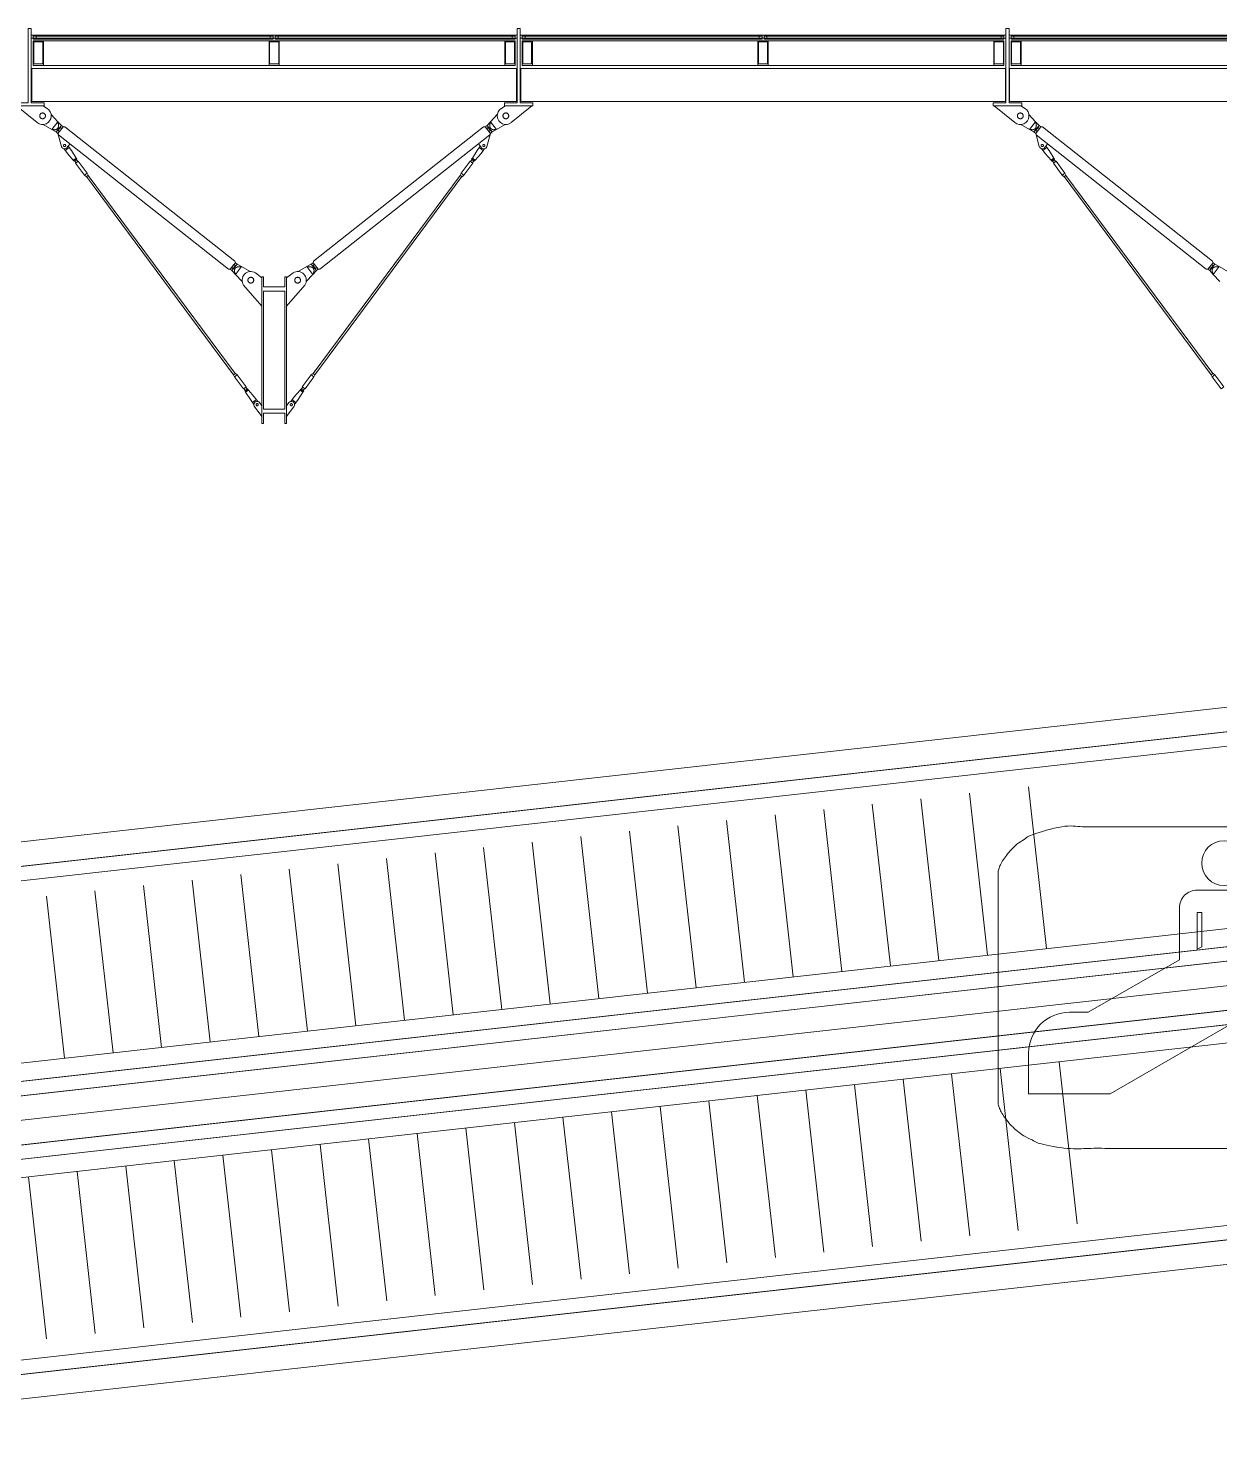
# Model space of a CAD drawing. Header units: inches. Extents: x -3410 to 5259, y -1080 to 3208.
# Drawn here: x -1378.2 to -1085.8, y 2855.2 to 3203.7 of the extents above; entities that cross this region are included whole.
import ezdxf

# ---------------------------------------------------------------- set-up
doc = ezdxf.new("R2010")
doc.units = ezdxf.units.IN
doc.header["$LTSCALE"] = 48
doc.header["$MEASUREMENT"] = 0
for name, color, linetype, lineweight in [('Dimension', 7, 'Continuous', 5), ('Venue-Text-Facility', 7, 'Continuous', 5), ('Venue-Walls and Doors', 7, 'Continuous', 5)]:
    doc.layers.add(name, color=color, linetype=linetype, lineweight=lineweight)

# ---------------------------------------------------------------- blocks, each defined once
blk = doc.blocks.new('Escalator Symbol')
at = {"layer": 'Venue-Text-Facility'}
blk.add_line((11, 14.55), (28, 24.37), dxfattribs=at)
at = {"layer": 'Venue-Text-Facility', "color": 2, "linetype": 'Continuous', "lineweight": 5, "flags": 128}
blk.add_lwpolyline([(11, 14.55), (28, 24.37), (38, 24.37, -0.414214), (48, 14.37), (48, 4.37), (33.36, 4.37), (-28, -31.06), (-48, -31.06), (-48, -21.06, -0.414214), (-38, -11.06), (-33.36, -11.06), (-11, 1.85), (-11, 14.56, -0.414214), (-6.6, 18.96), (6.6, 18.96, -0.414527)], format="xyb", close=True, dxfattribs=at)
for points in [[(-6.6, 4.39), (-5.5, 5.03), (-5.5, 13.46), (-6.6, 13.46)], [(-6.6, 4.39), (-5.5, 5.03), (-5.5, 13.46), (-6.6, 13.46)], [(-6.6, 4.39), (-5.5, 5.03), (-5.5, 13.46), (-6.6, 13.46)], [(-6.6, 4.39), (-5.5, 5.03), (-5.5, 13.46), (-6.6, 13.46)], [(-6.6, 4.39), (-5.5, 5.03), (-5.5, 13.46), (-6.6, 13.46)], [(-6.6, 4.39), (-5.5, 5.03), (-5.5, 13.46), (-6.6, 13.46)], [(-6.6, 4.39), (-5.5, 5.03), (-5.5, 13.46), (-6.6, 13.46)], [(-6.6, 4.39), (-5.5, 5.03), (-5.5, 13.46), (-6.6, 13.46)], [(-6.6, 4.39), (-5.5, 5.03), (-5.5, 13.46), (-6.6, 13.46)], [(-6.6, 4.39), (-5.5, 5.03), (-5.5, 13.46), (-6.6, 13.46)], [(-6.6, 4.39), (-5.5, 5.03), (-5.5, 13.46), (-6.6, 13.46)], [(-6.6, 4.39), (-5.5, 5.03), (-5.5, 13.46), (-6.6, 13.46)], [(-6.6, 4.39), (-5.5, 5.03), (-5.5, 13.46), (-6.6, 13.46)], [(-6.6, 4.39), (-5.5, 5.03), (-5.5, 13.46), (-6.6, 13.46)], [(-6.6, 4.39), (-5.5, 5.03), (-5.5, 13.46), (-6.6, 13.46)], [(-6.6, 4.39), (-5.5, 5.03), (-5.5, 13.46), (-6.6, 13.46)], [(-6.6, 4.39), (-5.5, 5.03), (-5.5, 13.46), (-6.6, 13.46)], [(-6.6, 4.39), (-5.5, 5.03), (-5.5, 13.46), (-6.6, 13.46)], [(-6.6, 4.39), (-5.5, 5.03), (-5.5, 13.46), (-6.6, 13.46)], [(5.5, 11.38), (6.6, 12.01), (6.6, 13.46), (5.5, 13.46)]]:
    blk.add_lwpolyline(points, close=True, dxfattribs=at)
at = {"layer": 'Venue-Text-Facility', "color": 2, "linetype": 'Continuous', "lineweight": 5}
blk.add_circle((0, 25.56), 5.5, dxfattribs=at)
at = {"layer": 'Venue-Text-Facility', "color": 7, "linetype": 'Continuous', "lineweight": 5, "transparency": 33554687}
blk.add_open_spline([(34.08, 34.5), (38.88, 34.5), (47.2, 30.97), (52, 24.86), (52, -5), (52, -34.86), (47.2, -40.97), (38.88, -44.5), (-1.75, -44.5), (-42.38, -44.5), (-50.7, -40.97), (-55.5, -34.86), (-55.5, -5), (-55.5, 24.86), (-50.7, 30.97), (-42.38, 34.5), (-2.95, 34.5), (34.08, 34.5)], degree=2, knots=[0, 0, 0, 0.013296, 0.026591, 0.039887, 0.251662, 0.264958, 0.278253, 0.291549, 0.503324, 0.51662, 0.529915, 0.543211, 0.754986, 0.768281, 0.781577, 0.794873, 1, 1, 1], dxfattribs=at)

msp = doc.modelspace()

# ---------------------------------------------------------------- linework, layer by layer
at = {"layer": 'Venue-Walls and Doors', "linetype": 'Continuous'}
for p, q in [((-1258.21, 3202.1), (-1377.46, 3202.1)), ((-1377.46, 3201.35), (-1258.21, 3201.35)), ((-1318.08, 3201.85), (-1376.96, 3201.85)), ((-1258.7, 3200.72), (-1376.96, 3200.72)), ((-1376.24, 3201.85), (-1376.24, 3201.35)), ((-1374.46, 3194.6), (-1374.46, 3200.72)), ((-1319.08, 3194.6), (-1319.08, 3200.72)), ((-1318.8, 3201.85), (-1318.8, 3201.35)), ((-1258.7, 3201.85), (-1317.58, 3201.85)), ((-1316.87, 3201.85), (-1316.87, 3201.35)), ((-1316.58, 3200.72), (-1316.58, 3194.6)), ((-1261.2, 3194.6), (-1261.2, 3200.72)), ((-1259.42, 3201.35), (-1259.42, 3201.85)), ((-1258.7, 3200.72), (-1258.7, 3194.6)), ((-1138.21, 3202.1), (-1257.46, 3202.1)), ((-1257.46, 3201.35), (-1138.21, 3201.35)), ((-1198.08, 3201.85), (-1256.96, 3201.85)), ((-1138.7, 3200.72), (-1256.96, 3200.72)), ((-1256.24, 3201.85), (-1256.24, 3201.35)), ((-1254.46, 3194.6), (-1254.46, 3200.72)), ((-1199.08, 3194.6), (-1199.08, 3200.72)), ((-1198.8, 3201.85), (-1198.8, 3201.35)), ((-1138.7, 3201.85), (-1197.58, 3201.85)), ((-1196.87, 3201.85), (-1196.87, 3201.35)), ((-1196.58, 3200.72), (-1196.58, 3194.6)), ((-1141.2, 3194.6), (-1141.2, 3200.72)), ((-1139.42, 3201.35), (-1139.42, 3201.85)), ((-1138.7, 3200.72), (-1138.7, 3194.6)), ((-1018.21, 3202.1), (-1137.46, 3202.1)), ((-1137.46, 3201.35), (-1018.21, 3201.35)), ((-1078.08, 3201.85), (-1136.96, 3201.85)), ((-1018.7, 3200.72), (-1136.96, 3200.72)), ((-1136.24, 3201.85), (-1136.24, 3201.35)), ((-1134.46, 3194.6), (-1134.46, 3200.72)), ((-1381.08, 3184.75), (-1376.04, 3180.62)), ((-1374.58, 3184.75), (-1373.45, 3184)), ((-1372.59, 3182.59), (-1370.93, 3180.83)), ((-1263.07, 3182.59), (-1264.73, 3180.83)), ((-1261.08, 3184.75), (-1262.21, 3184)), ((-1254.58, 3184.75), (-1259.63, 3180.62)), ((-1141.08, 3184.75), (-1136.04, 3180.62)), ((-1134.58, 3184.75), (-1133.45, 3184)), ((-1132.59, 3182.59), (-1130.93, 3180.83)), ((-1374.52, 3180.15), (-1372.42, 3178.94)), ((-1370.93, 3180.83), (-1372.43, 3178.93)), ((-1372.42, 3178.94), (-1371.34, 3178.32)), ((-1370.07, 3179.92), (-1371.34, 3178.32)), ((-1370.93, 3180.83), (-1370.07, 3179.92)), ((-1370.34, 3179.43), (-1370.93, 3178.69)), ((-1370.93, 3178.69), (-1370.57, 3178.41)), ((-1370.91, 3177.97), (-1369.64, 3179.58)), ((-1370.57, 3178.41), (-1369.98, 3179.15)), ((-1369.98, 3179.15), (-1370.34, 3179.43)), ((-1369.64, 3179.58), (-1370.07, 3179.92)), ((-1369.64, 3179.58), (-1369.24, 3179.55)), ((-1369.24, 3179.55), (-1327.49, 3146.59)), ((-1266.43, 3179.55), (-1308.17, 3146.59)), ((-1266.02, 3179.58), (-1266.43, 3179.55)), ((-1266.02, 3179.58), (-1265.59, 3179.92)), ((-1264.75, 3177.97), (-1266.02, 3179.58)), ((-1265.68, 3179.15), (-1265.32, 3179.43)), ((-1265.09, 3178.41), (-1265.68, 3179.15)), ((-1264.73, 3180.83), (-1265.59, 3179.92)), ((-1265.59, 3179.92), (-1264.32, 3178.32)), ((-1265.32, 3179.43), (-1264.74, 3178.69)), ((-1264.74, 3178.69), (-1265.09, 3178.41)), ((-1264.73, 3180.83), (-1263.23, 3178.93)), ((-1263.24, 3178.94), (-1264.32, 3178.32)), ((-1261.14, 3180.15), (-1263.24, 3178.94)), ((-1134.52, 3180.15), (-1132.42, 3178.94)), ((-1130.93, 3180.83), (-1132.43, 3178.93)), ((-1132.42, 3178.94), (-1131.34, 3178.32)), ((-1130.07, 3179.92), (-1131.34, 3178.32)), ((-1130.93, 3180.83), (-1130.07, 3179.92)), ((-1130.34, 3179.43), (-1130.93, 3178.69)), ((-1130.93, 3178.69), (-1130.57, 3178.41)), ((-1130.91, 3177.97), (-1129.64, 3179.58)), ((-1130.57, 3178.41), (-1129.98, 3179.15)), ((-1129.98, 3179.15), (-1130.34, 3179.43)), ((-1129.64, 3179.58), (-1130.07, 3179.92)), ((-1129.64, 3179.58), (-1129.24, 3179.55)), ((-1129.24, 3179.55), (-1087.49, 3146.59)), ((-1371.34, 3178.32), (-1370.91, 3177.97)), ((-1370.91, 3177.98), (-1370.79, 3177.59)), ((-1370.91, 3177.97), (-1370.04, 3174.72)), ((-1370.79, 3177.59), (-1329.03, 3144.62)), ((-1368.81, 3174.35), (-1368.03, 3175.31)), ((-1264.87, 3177.59), (-1306.63, 3144.62)), ((-1266.85, 3174.35), (-1267.63, 3175.31)), ((-1264.75, 3177.97), (-1265.62, 3174.72)), ((-1264.75, 3177.98), (-1264.87, 3177.59)), ((-1264.32, 3178.32), (-1264.75, 3177.97)), ((-1131.34, 3178.32), (-1130.91, 3177.97)), ((-1130.91, 3177.98), (-1130.79, 3177.59)), ((-1130.91, 3177.97), (-1130.04, 3174.72)), ((-1130.79, 3177.59), (-1089.03, 3144.62)), ((-1128.81, 3174.35), (-1128.03, 3175.31)), ((-1368.59, 3173.05), (-1369.45, 3174.21)), ((-1369.13, 3173.77), (-1368.17, 3174.48)), ((-1367.14, 3171.4), (-1368.59, 3173.05)), ((-1367.63, 3173.76), (-1368.42, 3174.82)), ((-1366.47, 3171.9), (-1367.63, 3173.76)), ((-1366.74, 3171.24), (-1366.61, 3171.71)), ((-1269.19, 3171.9), (-1268.03, 3173.76)), ((-1268.92, 3171.24), (-1269.05, 3171.71)), ((-1268.52, 3171.4), (-1267.07, 3173.05)), ((-1268.03, 3173.76), (-1267.24, 3174.82)), ((-1266.53, 3173.77), (-1267.49, 3174.48)), ((-1267.07, 3173.05), (-1266.21, 3174.21)), ((-1128.59, 3173.05), (-1129.45, 3174.21)), ((-1129.13, 3173.77), (-1128.17, 3174.48)), ((-1127.14, 3171.4), (-1128.59, 3173.05)), ((-1127.63, 3173.76), (-1128.42, 3174.82)), ((-1126.47, 3171.9), (-1127.63, 3173.76)), ((-1126.74, 3171.24), (-1126.61, 3171.71)), ((-1366.92, 3171.48), (-1366.44, 3171.47)), ((-1366.82, 3171.19), (-1366.36, 3171.53)), ((-1366.48, 3170.73), (-1366.82, 3171.19)), ((-1366.58, 3170.65), (-1365.92, 3171.15)), ((-1364.39, 3167.69), (-1366.58, 3170.65)), ((-1366.02, 3171.07), (-1366.48, 3170.73)), ((-1366.36, 3171.53), (-1366.02, 3171.07)), ((-1365.92, 3171.15), (-1363.72, 3168.19)), ((-1363.72, 3168.19), (-1364.39, 3167.69)), ((-1363.48, 3167.66), (-1363.72, 3168.19)), ((-1272.18, 3167.66), (-1271.94, 3168.19)), ((-1269.74, 3171.15), (-1271.94, 3168.19)), ((-1271.94, 3168.19), (-1271.27, 3167.69)), ((-1271.27, 3167.69), (-1269.08, 3170.65)), ((-1269.08, 3170.65), (-1269.74, 3171.15)), ((-1269.3, 3171.53), (-1269.64, 3171.07)), ((-1269.64, 3171.07), (-1269.18, 3170.73)), ((-1268.84, 3171.19), (-1269.3, 3171.53)), ((-1268.74, 3171.48), (-1269.22, 3171.47)), ((-1269.18, 3170.73), (-1268.84, 3171.19)), ((-1126.92, 3171.48), (-1126.44, 3171.47)), ((-1126.82, 3171.19), (-1126.36, 3171.53)), ((-1126.48, 3170.73), (-1126.82, 3171.19)), ((-1126.58, 3170.65), (-1125.92, 3171.15)), ((-1124.39, 3167.69), (-1126.58, 3170.65)), ((-1126.02, 3171.07), (-1126.48, 3170.73)), ((-1126.36, 3171.53), (-1126.02, 3171.07)), ((-1125.92, 3171.15), (-1123.72, 3168.19)), ((-1123.72, 3168.19), (-1124.39, 3167.69)), ((-1123.48, 3167.66), (-1123.72, 3168.19)), ((-1363.94, 3167.32), (-1364.39, 3167.69)), ((-1363.94, 3167.32), (-1363.48, 3167.66)), ((-1327.8, 3118.7), (-1363.91, 3167.34)), ((-1363.51, 3167.64), (-1327.4, 3119)), ((-1272.15, 3167.64), (-1308.26, 3119)), ((-1307.86, 3118.7), (-1271.75, 3167.34)), ((-1271.72, 3167.32), (-1272.18, 3167.66)), ((-1271.72, 3167.32), (-1271.27, 3167.69)), ((-1123.94, 3167.32), (-1124.39, 3167.69)), ((-1123.94, 3167.32), (-1123.48, 3167.66)), ((-1087.8, 3118.7), (-1123.91, 3167.34)), ((-1123.51, 3167.64), (-1087.4, 3119)), ((-1328.63, 3144.59), (-1329.04, 3144.62)), ((-1328.63, 3144.59), (-1327.37, 3146.2)), ((-1328.2, 3144.25), (-1328.63, 3144.59)), ((-1328.29, 3145.02), (-1327.71, 3145.76)), ((-1327.93, 3144.74), (-1328.29, 3145.02)), ((-1326.93, 3145.86), (-1328.2, 3144.25)), ((-1327.34, 3143.34), (-1328.2, 3144.25)), ((-1327.35, 3145.48), (-1327.93, 3144.74)), ((-1327.71, 3145.76), (-1327.35, 3145.48)), ((-1327.37, 3146.2), (-1327.49, 3146.59)), ((-1327.37, 3146.2), (-1326.93, 3145.86)), ((-1325.85, 3145.23), (-1327.35, 3143.33)), ((-1325.85, 3145.23), (-1326.93, 3145.86)), ((-1323.75, 3144.03), (-1325.85, 3145.23)), ((-1311.91, 3144.03), (-1309.81, 3145.23)), ((-1309.81, 3145.23), (-1308.73, 3145.86)), ((-1309.81, 3145.23), (-1308.31, 3143.33)), ((-1308.3, 3146.2), (-1308.73, 3145.86)), ((-1308.73, 3145.86), (-1307.46, 3144.25)), ((-1308.32, 3143.34), (-1307.46, 3144.25)), ((-1307.95, 3145.76), (-1308.31, 3145.48)), ((-1308.31, 3145.48), (-1307.73, 3144.74)), ((-1307.03, 3144.59), (-1308.3, 3146.2)), ((-1308.29, 3146.2), (-1308.17, 3146.59)), ((-1307.37, 3145.02), (-1307.95, 3145.76)), ((-1307.73, 3144.74), (-1307.37, 3145.02)), ((-1307.46, 3144.25), (-1307.03, 3144.59)), ((-1307.03, 3144.59), (-1306.63, 3144.62)), ((-1088.63, 3144.59), (-1089.04, 3144.62)), ((-1088.63, 3144.59), (-1087.37, 3146.2)), ((-1088.2, 3144.25), (-1088.63, 3144.59)), ((-1088.29, 3145.02), (-1087.71, 3145.76)), ((-1087.93, 3144.74), (-1088.29, 3145.02)), ((-1086.93, 3145.86), (-1088.2, 3144.25)), ((-1087.34, 3143.34), (-1088.2, 3144.25)), ((-1087.35, 3145.48), (-1087.93, 3144.74)), ((-1087.71, 3145.76), (-1087.35, 3145.48)), ((-1087.37, 3146.2), (-1087.49, 3146.59)), ((-1087.37, 3146.2), (-1086.93, 3145.86)), ((-1085.85, 3145.23), (-1087.35, 3143.33)), ((-1085.85, 3145.23), (-1086.93, 3145.86)), ((-1083.75, 3144.03), (-1085.85, 3145.23)), ((-1325.68, 3141.58), (-1327.34, 3143.34)), ((-1320.83, 3135.49), (-1325.33, 3140.7)), ((-1320.83, 3142.49), (-1322.46, 3143.71)), ((-1314.83, 3142.49), (-1313.21, 3143.71)), ((-1314.83, 3135.49), (-1310.33, 3140.7)), ((-1309.98, 3141.58), (-1308.32, 3143.34)), ((-1085.68, 3141.58), (-1087.34, 3143.34)), ((-1328.4, 3119.51), (-1327.8, 3118.7)), ((-1327.4, 3119), (-1328, 3119.81)), ((-1308.26, 3119), (-1307.66, 3119.81)), ((-1307.26, 3119.51), (-1307.86, 3118.7)), ((-1088.4, 3119.51), (-1087.8, 3118.7)), ((-1087.4, 3119), (-1088, 3119.81)), ((-1327.83, 3118.68), (-1327.37, 3119.02)), ((-1327.83, 3118.68), (-1327.59, 3118.15)), ((-1327.37, 3119.02), (-1326.92, 3118.64)), ((-1308.29, 3119.02), (-1308.74, 3118.64)), ((-1307.84, 3118.68), (-1308.29, 3119.02)), ((-1307.84, 3118.68), (-1308.07, 3118.15)), ((-1087.83, 3118.68), (-1087.37, 3119.02)), ((-1087.83, 3118.68), (-1087.59, 3118.15)), ((-1087.37, 3119.02), (-1086.92, 3118.64)), ((-1324.88, 3114.86), (-1324.39, 3114.85)), ((-1324.84, 3114.44), (-1323.68, 3112.58)), ((-1324.7, 3114.63), (-1324.57, 3115.09)), ((-1324.17, 3114.93), (-1322.72, 3113.29)), ((-1323.68, 3112.58), (-1322.82, 3111.42)), ((-1323.15, 3111.85), (-1322.19, 3112.57)), ((-1322.72, 3113.29), (-1321.87, 3112.14)), ((-1312.94, 3113.29), (-1313.79, 3112.14)), ((-1312.52, 3111.85), (-1313.47, 3112.57)), ((-1311.49, 3114.93), (-1312.94, 3113.29)), ((-1311.98, 3112.58), (-1312.84, 3111.42)), ((-1310.82, 3114.44), (-1311.98, 3112.58)), ((-1310.78, 3114.86), (-1311.27, 3114.85)), ((-1310.96, 3114.63), (-1311.09, 3115.09)), ((-1320.83, 3108.4), (-1322.72, 3110.94)), ((-1320.83, 3111.09), (-1321.42, 3111.87)), ((-1314.83, 3111.09), (-1314.24, 3111.87)), ((-1314.83, 3108.4), (-1312.94, 3110.94)), ((-1147.16, 3015.9), (-1142.72, 2976.15)), ((-1132.69, 3017.52), (-1128.25, 2977.77)), ((-1182.94, 3011.91), (-1178.5, 2972.15)), ((-1171.02, 3013.24), (-1166.58, 2973.49)), ((-1159.09, 3014.57), (-1154.65, 2974.82)), ((-1218.72, 3007.91), (-1214.28, 2968.16)), ((-1206.79, 3009.24), (-1202.35, 2969.49)), ((-1194.87, 3010.57), (-1190.43, 2970.82)), ((-1242.57, 3005.25), (-1238.13, 2965.49)), ((-1230.65, 3006.58), (-1226.21, 2966.83)), ((-1278.35, 3001.25), (-1273.91, 2961.5)), ((-1266.42, 3002.58), (-1261.98, 2962.83)), ((-1254.5, 3003.91), (-1250.06, 2964.16)), ((-1302.2, 2998.59), (-1297.76, 2958.83)), ((-1290.27, 2999.92), (-1285.84, 2960.17)), ((-1337.98, 2994.59), (-1333.54, 2954.84)), ((-1326.05, 2995.92), (-1321.61, 2956.17)), ((-1314.13, 2997.26), (-1309.69, 2957.5)), ((-1373.76, 2990.6), (-1369.32, 2950.84)), ((-1361.83, 2991.93), (-1357.39, 2952.17)), ((-1349.9, 2993.26), (-1345.46, 2953.51)), ((-1065.25, 2976.75), (-1854.47, 2888.61)), ((-1853.8, 2882.65), (-1064.58, 2970.79)), ((-1120.7, 2910.19), (-1125.14, 2949.94)), ((-1159.03, 2905.91), (-1163.47, 2945.66)), ((-1147.1, 2907.24), (-1151.54, 2946.99)), ((-1135.18, 2908.57), (-1139.62, 2948.32)), ((-1194.81, 2901.91), (-1199.25, 2941.66)), ((-1182.88, 2903.24), (-1187.32, 2942.99)), ((-1170.95, 2904.57), (-1175.39, 2944.33)), ((-1218.66, 2899.25), (-1223.1, 2939)), ((-1206.73, 2900.58), (-1211.17, 2940.33)), ((-1254.44, 2895.25), (-1258.88, 2935)), ((-1242.51, 2896.58), (-1246.95, 2936.33)), ((-1230.58, 2897.91), (-1235.02, 2937.67)), ((-1278.29, 2892.59), (-1282.73, 2932.34)), ((-1266.36, 2893.92), (-1270.8, 2933.67)), ((-1314.07, 2888.59), (-1318.5, 2928.34)), ((-1302.14, 2889.92), (-1306.58, 2929.68)), ((-1290.21, 2891.25), (-1294.65, 2931.01)), ((-1349.84, 2884.59), (-1354.28, 2924.35)), ((-1337.92, 2885.93), (-1342.36, 2925.68)), ((-1325.99, 2887.26), (-1330.43, 2927.01)), ((-1373.69, 2881.93), (-1378.13, 2921.68)), ((-1361.77, 2883.26), (-1366.21, 2923.02))]:
    msp.add_line(p, q, dxfattribs=at)
at = {"layer": 'Venue-Walls and Doors', "linetype": 'Continuous', "flags": 128}
for points in [[(-1378.21, 3185.5), (-1381.33, 3185.5), (-1381.33, 3184.75), (-1374.33, 3184.75), (-1374.33, 3185.5), (-1377.46, 3185.5), (-1377.46, 3203.75), (-1378.21, 3203.75)], [(-1257.46, 3185.5), (-1254.33, 3185.5), (-1254.33, 3184.75), (-1261.33, 3184.75), (-1261.33, 3185.5), (-1258.21, 3185.5), (-1258.21, 3203.75), (-1257.46, 3203.75)], [(-1138.21, 3185.5), (-1141.33, 3185.5), (-1141.33, 3184.75), (-1134.33, 3184.75), (-1134.33, 3185.5), (-1137.46, 3185.5), (-1137.46, 3203.75), (-1138.21, 3203.75)], [(-1376.82, 3200.41), (-1376.82, 3195.03), (-1374.65, 3195.03), (-1374.65, 3200.41)], [(-1318.95, 3200.41), (-1318.95, 3195.03), (-1316.72, 3195.03), (-1316.72, 3200.41)], [(-1261.07, 3200.41), (-1261.07, 3195.03), (-1258.84, 3195.03), (-1258.84, 3200.41)], [(-1256.82, 3200.41), (-1256.82, 3195.03), (-1254.65, 3195.03), (-1254.65, 3200.41)], [(-1198.95, 3200.41), (-1198.95, 3195.03), (-1196.72, 3195.03), (-1196.72, 3200.41)], [(-1141.07, 3200.41), (-1141.07, 3195.03), (-1138.84, 3195.03), (-1138.84, 3200.41)], [(-1136.82, 3200.41), (-1136.82, 3195.03), (-1134.65, 3195.03), (-1134.65, 3200.41)], [(-1258.33, 3193.87), (-1258.33, 3185.75), (-1377.33, 3185.75), (-1377.33, 3193.87)], [(-1138.33, 3193.87), (-1138.33, 3185.75), (-1257.33, 3185.75), (-1257.33, 3193.87)], [(-1018.33, 3193.87), (-1018.33, 3185.75), (-1137.33, 3185.75), (-1137.33, 3193.87)], [(-1373.98, 3182.27), (-1373.99, 3182.2), (-1374, 3182.13), (-1374.01, 3182.06), (-1374.04, 3182), (-1374.07, 3181.93), (-1374.1, 3181.87), (-1374.14, 3181.82), (-1374.19, 3181.77), (-1374.24, 3181.72), (-1374.3, 3181.68), (-1374.36, 3181.64), (-1374.42, 3181.61), (-1374.48, 3181.59), (-1374.55, 3181.57), (-1374.62, 3181.56), (-1374.69, 3181.56), (-1374.76, 3181.56), (-1374.83, 3181.57), (-1374.9, 3181.59), (-1374.96, 3181.61), (-1375.02, 3181.64), (-1375.08, 3181.68), (-1375.14, 3181.72), (-1375.19, 3181.77), (-1375.24, 3181.82), (-1375.28, 3181.87), (-1375.31, 3181.93), (-1375.34, 3182), (-1375.37, 3182.06), (-1375.38, 3182.13), (-1375.39, 3182.2), (-1375.4, 3182.27), (-1375.39, 3182.34), (-1375.38, 3182.41), (-1375.37, 3182.47), (-1375.34, 3182.54), (-1375.31, 3182.6), (-1375.28, 3182.66), (-1375.24, 3182.72), (-1375.19, 3182.77), (-1375.14, 3182.81), (-1375.08, 3182.86), (-1375.02, 3182.89), (-1374.96, 3182.92), (-1374.9, 3182.94), (-1374.83, 3182.96), (-1374.76, 3182.97), (-1374.69, 3182.98), (-1374.62, 3182.97), (-1374.55, 3182.96), (-1374.48, 3182.94), (-1374.42, 3182.92), (-1374.36, 3182.89), (-1374.3, 3182.86), (-1374.24, 3182.81), (-1374.19, 3182.77), (-1374.14, 3182.72), (-1374.1, 3182.66), (-1374.07, 3182.6), (-1374.04, 3182.54), (-1374.01, 3182.47), (-1374, 3182.41), (-1373.99, 3182.34)], [(-1260.26, 3182.27), (-1260.27, 3182.2), (-1260.28, 3182.13), (-1260.29, 3182.06), (-1260.32, 3182), (-1260.35, 3181.93), (-1260.38, 3181.87), (-1260.42, 3181.82), (-1260.47, 3181.77), (-1260.52, 3181.72), (-1260.58, 3181.68), (-1260.64, 3181.64), (-1260.7, 3181.61), (-1260.77, 3181.59), (-1260.83, 3181.57), (-1260.9, 3181.56), (-1260.97, 3181.56), (-1261.04, 3181.56), (-1261.11, 3181.57), (-1261.18, 3181.59), (-1261.24, 3181.61), (-1261.3, 3181.64), (-1261.36, 3181.68), (-1261.42, 3181.72), (-1261.47, 3181.77), (-1261.52, 3181.82), (-1261.56, 3181.87), (-1261.6, 3181.93), (-1261.62, 3182), (-1261.65, 3182.06), (-1261.67, 3182.13), (-1261.68, 3182.2), (-1261.68, 3182.27), (-1261.68, 3182.34), (-1261.67, 3182.41), (-1261.65, 3182.47), (-1261.62, 3182.54), (-1261.6, 3182.6), (-1261.56, 3182.66), (-1261.52, 3182.72), (-1261.47, 3182.77), (-1261.42, 3182.81), (-1261.36, 3182.86), (-1261.3, 3182.89), (-1261.24, 3182.92), (-1261.18, 3182.94), (-1261.11, 3182.96), (-1261.04, 3182.97), (-1260.97, 3182.98), (-1260.9, 3182.97), (-1260.83, 3182.96), (-1260.77, 3182.94), (-1260.7, 3182.92), (-1260.64, 3182.89), (-1260.58, 3182.86), (-1260.52, 3182.81), (-1260.47, 3182.77), (-1260.42, 3182.72), (-1260.38, 3182.66), (-1260.35, 3182.6), (-1260.32, 3182.54), (-1260.29, 3182.47), (-1260.28, 3182.41), (-1260.27, 3182.34)], [(-1133.98, 3182.27), (-1133.99, 3182.2), (-1134, 3182.13), (-1134.01, 3182.06), (-1134.04, 3182), (-1134.07, 3181.93), (-1134.1, 3181.87), (-1134.14, 3181.82), (-1134.19, 3181.77), (-1134.24, 3181.72), (-1134.3, 3181.68), (-1134.36, 3181.64), (-1134.42, 3181.61), (-1134.48, 3181.59), (-1134.55, 3181.57), (-1134.62, 3181.56), (-1134.69, 3181.56), (-1134.76, 3181.56), (-1134.83, 3181.57), (-1134.9, 3181.59), (-1134.96, 3181.61), (-1135.02, 3181.64), (-1135.08, 3181.68), (-1135.14, 3181.72), (-1135.19, 3181.77), (-1135.24, 3181.82), (-1135.28, 3181.87), (-1135.31, 3181.93), (-1135.34, 3182), (-1135.37, 3182.06), (-1135.38, 3182.13), (-1135.39, 3182.2), (-1135.4, 3182.27), (-1135.39, 3182.34), (-1135.38, 3182.41), (-1135.37, 3182.47), (-1135.34, 3182.54), (-1135.31, 3182.6), (-1135.28, 3182.66), (-1135.24, 3182.72), (-1135.19, 3182.77), (-1135.14, 3182.81), (-1135.08, 3182.86), (-1135.02, 3182.89), (-1134.96, 3182.92), (-1134.9, 3182.94), (-1134.83, 3182.96), (-1134.76, 3182.97), (-1134.69, 3182.98), (-1134.62, 3182.97), (-1134.55, 3182.96), (-1134.48, 3182.94), (-1134.42, 3182.92), (-1134.36, 3182.89), (-1134.3, 3182.86), (-1134.24, 3182.81), (-1134.19, 3182.77), (-1134.14, 3182.72), (-1134.1, 3182.66), (-1134.07, 3182.6), (-1134.04, 3182.54), (-1134.01, 3182.47), (-1134, 3182.41), (-1133.99, 3182.34)], [(-1369.02, 3174.99), (-1369.02, 3174.96), (-1369.02, 3174.94), (-1369.03, 3174.91), (-1369.04, 3174.89), (-1369.05, 3174.86), (-1369.07, 3174.84), (-1369.08, 3174.82), (-1369.1, 3174.8), (-1369.12, 3174.78), (-1369.14, 3174.77), (-1369.16, 3174.75), (-1369.19, 3174.74), (-1369.21, 3174.73), (-1369.24, 3174.72), (-1369.26, 3174.72), (-1369.29, 3174.72), (-1369.32, 3174.72), (-1369.34, 3174.72), (-1369.37, 3174.73), (-1369.39, 3174.74), (-1369.42, 3174.75), (-1369.44, 3174.77), (-1369.46, 3174.78), (-1369.48, 3174.8), (-1369.5, 3174.82), (-1369.52, 3174.84), (-1369.53, 3174.86), (-1369.54, 3174.89), (-1369.55, 3174.91), (-1369.56, 3174.94), (-1369.56, 3174.96), (-1369.56, 3174.99), (-1369.56, 3175.02), (-1369.56, 3175.04), (-1369.55, 3175.07), (-1369.54, 3175.09), (-1369.53, 3175.12), (-1369.52, 3175.14), (-1369.5, 3175.16), (-1369.48, 3175.18), (-1369.46, 3175.2), (-1369.44, 3175.22), (-1369.42, 3175.23), (-1369.39, 3175.24), (-1369.37, 3175.25), (-1369.34, 3175.26), (-1369.32, 3175.26), (-1369.29, 3175.26), (-1369.26, 3175.26), (-1369.24, 3175.26), (-1369.21, 3175.25), (-1369.19, 3175.24), (-1369.16, 3175.23), (-1369.14, 3175.22), (-1369.12, 3175.2), (-1369.1, 3175.18), (-1369.08, 3175.16), (-1369.07, 3175.14), (-1369.05, 3175.12), (-1369.04, 3175.09), (-1369.03, 3175.07), (-1369.02, 3175.04), (-1369.02, 3175.02)], [(-1266.1, 3174.99), (-1266.1, 3174.96), (-1266.11, 3174.94), (-1266.11, 3174.91), (-1266.12, 3174.89), (-1266.13, 3174.86), (-1266.15, 3174.84), (-1266.16, 3174.82), (-1266.18, 3174.8), (-1266.2, 3174.78), (-1266.22, 3174.77), (-1266.24, 3174.75), (-1266.27, 3174.74), (-1266.29, 3174.73), (-1266.32, 3174.73), (-1266.34, 3174.72), (-1266.37, 3174.72), (-1266.4, 3174.72), (-1266.42, 3174.73), (-1266.45, 3174.73), (-1266.47, 3174.74), (-1266.5, 3174.75), (-1266.52, 3174.77), (-1266.54, 3174.78), (-1266.56, 3174.8), (-1266.58, 3174.82), (-1266.6, 3174.84), (-1266.61, 3174.86), (-1266.62, 3174.89), (-1266.63, 3174.91), (-1266.64, 3174.94), (-1266.64, 3174.96), (-1266.64, 3174.99), (-1266.64, 3175.02), (-1266.64, 3175.04), (-1266.63, 3175.07), (-1266.62, 3175.09), (-1266.61, 3175.12), (-1266.6, 3175.14), (-1266.58, 3175.16), (-1266.56, 3175.18), (-1266.54, 3175.2), (-1266.52, 3175.21), (-1266.5, 3175.23), (-1266.47, 3175.24), (-1266.45, 3175.25), (-1266.42, 3175.26), (-1266.4, 3175.26), (-1266.37, 3175.26), (-1266.34, 3175.26), (-1266.32, 3175.26), (-1266.29, 3175.25), (-1266.27, 3175.24), (-1266.24, 3175.23), (-1266.22, 3175.21), (-1266.2, 3175.2), (-1266.18, 3175.18), (-1266.16, 3175.16), (-1266.15, 3175.14), (-1266.13, 3175.12), (-1266.12, 3175.09), (-1266.11, 3175.07), (-1266.11, 3175.04), (-1266.1, 3175.02)], [(-1129.02, 3174.99), (-1129.02, 3174.96), (-1129.02, 3174.94), (-1129.03, 3174.91), (-1129.04, 3174.89), (-1129.05, 3174.86), (-1129.07, 3174.84), (-1129.08, 3174.82), (-1129.1, 3174.8), (-1129.12, 3174.78), (-1129.14, 3174.77), (-1129.16, 3174.75), (-1129.19, 3174.74), (-1129.21, 3174.73), (-1129.24, 3174.72), (-1129.26, 3174.72), (-1129.29, 3174.72), (-1129.32, 3174.72), (-1129.34, 3174.72), (-1129.37, 3174.73), (-1129.39, 3174.74), (-1129.42, 3174.75), (-1129.44, 3174.77), (-1129.46, 3174.78), (-1129.48, 3174.8), (-1129.5, 3174.82), (-1129.52, 3174.84), (-1129.53, 3174.86), (-1129.54, 3174.89), (-1129.55, 3174.91), (-1129.56, 3174.94), (-1129.56, 3174.96), (-1129.56, 3174.99), (-1129.56, 3175.02), (-1129.56, 3175.04), (-1129.55, 3175.07), (-1129.54, 3175.09), (-1129.53, 3175.12), (-1129.52, 3175.14), (-1129.5, 3175.16), (-1129.48, 3175.18), (-1129.46, 3175.2), (-1129.44, 3175.22), (-1129.42, 3175.23), (-1129.39, 3175.24), (-1129.37, 3175.25), (-1129.34, 3175.26), (-1129.32, 3175.26), (-1129.29, 3175.26), (-1129.26, 3175.26), (-1129.24, 3175.26), (-1129.21, 3175.25), (-1129.19, 3175.24), (-1129.16, 3175.23), (-1129.14, 3175.22), (-1129.12, 3175.2), (-1129.1, 3175.18), (-1129.08, 3175.16), (-1129.07, 3175.14), (-1129.05, 3175.12), (-1129.04, 3175.09), (-1129.03, 3175.07), (-1129.02, 3175.04), (-1129.02, 3175.02)], [(-1322.87, 3141.91), (-1322.87, 3141.84), (-1322.88, 3141.77), (-1322.9, 3141.7), (-1322.92, 3141.64), (-1322.95, 3141.57), (-1322.99, 3141.51), (-1323.03, 3141.46), (-1323.08, 3141.41), (-1323.13, 3141.36), (-1323.18, 3141.32), (-1323.24, 3141.28), (-1323.31, 3141.25), (-1323.37, 3141.23), (-1323.44, 3141.21), (-1323.51, 3141.2), (-1323.58, 3141.2), (-1323.65, 3141.2), (-1323.72, 3141.21), (-1323.78, 3141.23), (-1323.85, 3141.25), (-1323.91, 3141.28), (-1323.97, 3141.32), (-1324.03, 3141.36), (-1324.08, 3141.41), (-1324.13, 3141.46), (-1324.17, 3141.51), (-1324.2, 3141.57), (-1324.23, 3141.64), (-1324.26, 3141.7), (-1324.27, 3141.77), (-1324.28, 3141.84), (-1324.29, 3141.91), (-1324.28, 3141.98), (-1324.27, 3142.04), (-1324.26, 3142.11), (-1324.23, 3142.18), (-1324.2, 3142.24), (-1324.17, 3142.3), (-1324.13, 3142.36), (-1324.08, 3142.41), (-1324.03, 3142.45), (-1323.97, 3142.5), (-1323.91, 3142.53), (-1323.85, 3142.56), (-1323.78, 3142.58), (-1323.72, 3142.6), (-1323.65, 3142.61), (-1323.58, 3142.62), (-1323.51, 3142.61), (-1323.44, 3142.6), (-1323.37, 3142.58), (-1323.31, 3142.56), (-1323.24, 3142.53), (-1323.18, 3142.5), (-1323.13, 3142.45), (-1323.08, 3142.41), (-1323.03, 3142.36), (-1322.99, 3142.3), (-1322.95, 3142.24), (-1322.92, 3142.18), (-1322.9, 3142.11), (-1322.88, 3142.04), (-1322.87, 3141.98)], [(-1315.21, 3142.75), (-1314.83, 3142.75), (-1314.83, 3106.75), (-1315.21, 3106.75), (-1315.21, 3109.25), (-1320.46, 3109.25), (-1320.46, 3106.75), (-1320.83, 3106.75), (-1320.83, 3142.75), (-1320.46, 3142.75), (-1320.46, 3140.25), (-1315.21, 3140.25)], [(-1311.37, 3141.91), (-1311.38, 3141.84), (-1311.39, 3141.77), (-1311.4, 3141.7), (-1311.43, 3141.64), (-1311.46, 3141.57), (-1311.49, 3141.51), (-1311.53, 3141.46), (-1311.58, 3141.41), (-1311.63, 3141.36), (-1311.69, 3141.32), (-1311.75, 3141.28), (-1311.81, 3141.25), (-1311.88, 3141.23), (-1311.94, 3141.21), (-1312.01, 3141.2), (-1312.08, 3141.2), (-1312.15, 3141.2), (-1312.22, 3141.21), (-1312.29, 3141.23), (-1312.35, 3141.25), (-1312.42, 3141.28), (-1312.48, 3141.32), (-1312.53, 3141.36), (-1312.58, 3141.41), (-1312.63, 3141.46), (-1312.67, 3141.51), (-1312.71, 3141.57), (-1312.74, 3141.64), (-1312.76, 3141.7), (-1312.78, 3141.77), (-1312.79, 3141.84), (-1312.79, 3141.91), (-1312.79, 3141.98), (-1312.78, 3142.04), (-1312.76, 3142.11), (-1312.74, 3142.18), (-1312.71, 3142.24), (-1312.67, 3142.3), (-1312.63, 3142.36), (-1312.58, 3142.41), (-1312.53, 3142.45), (-1312.48, 3142.5), (-1312.42, 3142.53), (-1312.35, 3142.56), (-1312.29, 3142.58), (-1312.22, 3142.6), (-1312.15, 3142.61), (-1312.08, 3142.62), (-1312.01, 3142.61), (-1311.94, 3142.6), (-1311.88, 3142.58), (-1311.81, 3142.56), (-1311.75, 3142.53), (-1311.69, 3142.5), (-1311.63, 3142.45), (-1311.58, 3142.41), (-1311.53, 3142.36), (-1311.49, 3142.3), (-1311.46, 3142.24), (-1311.43, 3142.18), (-1311.4, 3142.11), (-1311.39, 3142.04), (-1311.38, 3141.98)], [(-1321.75, 3111.34), (-1321.75, 3111.32), (-1321.76, 3111.29), (-1321.76, 3111.27), (-1321.77, 3111.24), (-1321.78, 3111.22), (-1321.8, 3111.19), (-1321.81, 3111.17), (-1321.83, 3111.15), (-1321.85, 3111.13), (-1321.87, 3111.12), (-1321.89, 3111.11), (-1321.92, 3111.09), (-1321.94, 3111.09), (-1321.97, 3111.08), (-1322, 3111.07), (-1322.02, 3111.07), (-1322.05, 3111.07), (-1322.08, 3111.08), (-1322.1, 3111.09), (-1322.13, 3111.09), (-1322.15, 3111.11), (-1322.17, 3111.12), (-1322.19, 3111.13), (-1322.21, 3111.15), (-1322.23, 3111.17), (-1322.25, 3111.19), (-1322.26, 3111.22), (-1322.27, 3111.24), (-1322.28, 3111.27), (-1322.29, 3111.29), (-1322.29, 3111.32), (-1322.29, 3111.34), (-1322.29, 3111.37), (-1322.29, 3111.4), (-1322.28, 3111.42), (-1322.27, 3111.45), (-1322.26, 3111.47), (-1322.25, 3111.49), (-1322.23, 3111.52), (-1322.21, 3111.54), (-1322.19, 3111.55), (-1322.17, 3111.57), (-1322.15, 3111.58), (-1322.13, 3111.59), (-1322.1, 3111.6), (-1322.08, 3111.61), (-1322.05, 3111.61), (-1322.02, 3111.62), (-1322, 3111.61), (-1321.97, 3111.61), (-1321.94, 3111.6), (-1321.92, 3111.59), (-1321.89, 3111.58), (-1321.87, 3111.57), (-1321.85, 3111.55), (-1321.83, 3111.54), (-1321.81, 3111.52), (-1321.8, 3111.49), (-1321.78, 3111.47), (-1321.77, 3111.45), (-1321.76, 3111.42), (-1321.76, 3111.4), (-1321.75, 3111.37)], [(-1313.37, 3111.34), (-1313.37, 3111.32), (-1313.37, 3111.29), (-1313.38, 3111.27), (-1313.39, 3111.24), (-1313.4, 3111.22), (-1313.41, 3111.19), (-1313.43, 3111.17), (-1313.45, 3111.15), (-1313.47, 3111.14), (-1313.49, 3111.12), (-1313.51, 3111.11), (-1313.54, 3111.09), (-1313.56, 3111.09), (-1313.59, 3111.08), (-1313.61, 3111.08), (-1313.64, 3111.07), (-1313.67, 3111.08), (-1313.69, 3111.08), (-1313.72, 3111.09), (-1313.74, 3111.09), (-1313.77, 3111.11), (-1313.79, 3111.12), (-1313.81, 3111.14), (-1313.83, 3111.15), (-1313.85, 3111.17), (-1313.86, 3111.19), (-1313.88, 3111.22), (-1313.89, 3111.24), (-1313.9, 3111.27), (-1313.9, 3111.29), (-1313.91, 3111.32), (-1313.91, 3111.34), (-1313.91, 3111.37), (-1313.9, 3111.4), (-1313.9, 3111.42), (-1313.89, 3111.45), (-1313.88, 3111.47), (-1313.86, 3111.49), (-1313.85, 3111.52), (-1313.83, 3111.54), (-1313.81, 3111.55), (-1313.79, 3111.57), (-1313.77, 3111.58), (-1313.74, 3111.59), (-1313.72, 3111.6), (-1313.69, 3111.61), (-1313.67, 3111.61), (-1313.64, 3111.61), (-1313.61, 3111.61), (-1313.59, 3111.61), (-1313.56, 3111.6), (-1313.54, 3111.59), (-1313.51, 3111.58), (-1313.49, 3111.57), (-1313.47, 3111.55), (-1313.45, 3111.54), (-1313.43, 3111.52), (-1313.41, 3111.49), (-1313.4, 3111.47), (-1313.39, 3111.45), (-1313.38, 3111.42), (-1313.37, 3111.4), (-1313.37, 3111.37)], [(-1861.35, 2950.23), (-1072.13, 3038.37), (-1071.47, 3032.41), (-1860.68, 2944.26)], [(-1879.05, 2938.69), (-1052.32, 3031.02), (-1052.71, 3034.5), (-1879.44, 2942.17)], [(-1854.86, 2892.09), (-1065.64, 2980.23), (-1066.14, 2984.7), (-1855.36, 2896.56)], [(-1873.23, 2886.51), (-1046.49, 2978.85), (-1046.88, 2982.33), (-1873.62, 2889.99)], [(-1871.9, 2874.59), (-1045.16, 2966.92), (-1044.77, 2963.44), (-1871.51, 2871.11)], [(-1852.75, 2873.21), (-1063.53, 2961.35), (-1063.03, 2956.88), (-1852.25, 2868.73)], [(-1866.07, 2822.41), (-1039.33, 2914.75), (-1038.94, 2911.27), (-1865.68, 2818.93)], [(-1846.26, 2815.07), (-1057.04, 2903.21), (-1057.7, 2909.17), (-1846.92, 2821.03)]]:
    msp.add_lwpolyline(points, close=True, dxfattribs=at)
for points in [[(-1376.96, 3202.1), (-1376.96, 3201.1), (-1318.08, 3201.1), (-1318.08, 3202.1)], [(-1376.96, 3200.72), (-1376.96, 3194.6), (-1258.7, 3194.6)], [(-1317.58, 3202.1), (-1317.58, 3201.1), (-1258.7, 3201.1), (-1258.7, 3202.1)], [(-1256.96, 3202.1), (-1256.96, 3201.1), (-1198.08, 3201.1), (-1198.08, 3202.1)], [(-1256.96, 3200.72), (-1256.96, 3194.6), (-1138.7, 3194.6)], [(-1197.58, 3202.1), (-1197.58, 3201.1), (-1138.7, 3201.1), (-1138.7, 3202.1)], [(-1136.96, 3202.1), (-1136.96, 3201.1), (-1078.08, 3201.1), (-1078.08, 3202.1)], [(-1136.96, 3200.72), (-1136.96, 3194.6), (-1018.7, 3194.6)], [(-1366.92, 3171.11), (-1367.14, 3171.4), (-1366.47, 3171.89), (-1366.26, 3171.6), (-1366.92, 3171.11)], [(-1366.74, 3171.24), (-1366.92, 3171.48), (-1366.61, 3171.71), (-1366.44, 3171.47), (-1366.74, 3171.24)], [(-1268.74, 3171.11), (-1268.52, 3171.4), (-1269.19, 3171.89), (-1269.4, 3171.6), (-1268.74, 3171.11)], [(-1268.92, 3171.24), (-1268.74, 3171.48), (-1269.05, 3171.71), (-1269.22, 3171.47), (-1268.92, 3171.24)], [(-1126.92, 3171.11), (-1127.14, 3171.4), (-1126.47, 3171.89), (-1126.26, 3171.6), (-1126.92, 3171.11)], [(-1126.74, 3171.24), (-1126.92, 3171.48), (-1126.61, 3171.71), (-1126.44, 3171.47), (-1126.74, 3171.24)], [(-1315.21, 3139.25), (-1315.21, 3110.25), (-1320.46, 3110.25), (-1320.46, 3139.25), (-1315.21, 3139.25)], [(-1327.59, 3118.15), (-1325.4, 3115.19), (-1324.73, 3115.68), (-1326.92, 3118.64), (-1327.59, 3118.15)], [(-1308.07, 3118.15), (-1310.26, 3115.19), (-1310.93, 3115.68), (-1308.74, 3118.64), (-1308.07, 3118.15)], [(-1087.59, 3118.15), (-1085.4, 3115.19), (-1084.73, 3115.68), (-1086.92, 3118.64), (-1087.59, 3118.15)], [(-1325.29, 3115.27), (-1324.95, 3114.81), (-1324.49, 3115.15), (-1324.83, 3115.61), (-1325.29, 3115.27)], [(-1325.06, 3114.73), (-1324.84, 3114.44), (-1324.17, 3114.94), (-1324.39, 3115.23), (-1325.06, 3114.73)], [(-1324.88, 3114.86), (-1324.7, 3114.63), (-1324.39, 3114.85), (-1324.57, 3115.09), (-1324.88, 3114.86)], [(-1310.6, 3114.73), (-1310.82, 3114.44), (-1311.49, 3114.94), (-1311.27, 3115.23), (-1310.6, 3114.73)], [(-1310.78, 3114.86), (-1310.96, 3114.63), (-1311.27, 3114.85), (-1311.09, 3115.09), (-1310.78, 3114.86)], [(-1310.37, 3115.27), (-1310.71, 3114.81), (-1311.17, 3115.15), (-1310.83, 3115.61), (-1310.37, 3115.27)], [(-1065.25, 2976.75), (-1063.92, 2964.83), (-1853.14, 2876.68), (-1854.47, 2888.61)]]:
    msp.add_lwpolyline(points, dxfattribs=at)
at = {"layer": 'Venue-Walls and Doors', "linetype": 'Continuous'}
for centre, radius, start, end in [((-1374.69, 3182.27), 2.13, 230.7258, 58.5376), ((-1260.97, 3182.27), 2.13, 121.4768, 309.2538), ((-1134.69, 3182.27), 2.13, 230.7258, 58.5376), ((-1369.29, 3174.99), 0.803, 190.7643, 306.3405), ((-1266.37, 3174.99), 0.803, 233.658, 349.2371), ((-1129.29, 3174.99), 0.803, 190.7643, 306.3405), ((-1323.58, 3141.91), 2.13, 58.1118, 214.4376), ((-1312.08, 3141.91), 2.13, 325.5775, 121.8737), ((-1322.02, 3111.35), 0.804, 40.1066, 210.0118), ((-1313.64, 3111.35), 0.804, 329.9899, 139.8905)]:
    msp.add_arc(centre, radius, start, end, dxfattribs=at)
for points, knots in [([(-1370.93, 3180.83), (-1370.82, 3180.4), (-1370.74, 3179.88), (-1370.77, 3179.7), (-1370.82, 3179.5), (-1370.86, 3179.4), (-1370.9, 3179.29), (-1371.03, 3179.13), (-1371.12, 3179.07), (-1371.21, 3179.01), (-1371.38, 3178.92), (-1371.54, 3178.86), (-1372.03, 3178.88), (-1372.43, 3178.93)], [0, 0, 0, 0.100029, 0.200058, 0.300088, 0.400117, 0.400117, 0.500123, 0.600129, 0.600129, 0.700096, 0.800064, 0.900032, 1, 1, 1]), ([(-1264.73, 3180.83), (-1264.84, 3180.4), (-1264.92, 3179.88), (-1264.9, 3179.7), (-1264.84, 3179.5), (-1264.76, 3179.29), (-1264.63, 3179.13), (-1264.54, 3179.07), (-1264.45, 3179.01), (-1264.28, 3178.92), (-1264.12, 3178.86), (-1263.64, 3178.88), (-1263.23, 3178.93)], [0, 0, 0, 0.099992, 0.199983, 0.299975, 0.399967, 0.499958, 0.59995, 0.59995, 0.699963, 0.799975, 0.899988, 1, 1, 1]), ([(-1130.93, 3180.83), (-1130.82, 3180.4), (-1130.74, 3179.88), (-1130.77, 3179.7), (-1130.82, 3179.5), (-1130.86, 3179.4), (-1130.9, 3179.29), (-1131.03, 3179.13), (-1131.12, 3179.07), (-1131.21, 3179.01), (-1131.38, 3178.92), (-1131.54, 3178.86), (-1132.03, 3178.88), (-1132.43, 3178.93)], [0, 0, 0, 0.100029, 0.200058, 0.300088, 0.400117, 0.400117, 0.500123, 0.600129, 0.600129, 0.700096, 0.800064, 0.900032, 1, 1, 1]), ([(-1325.85, 3145.23), (-1326.29, 3145.23), (-1326.82, 3145.2), (-1326.9, 3145.16), (-1326.99, 3145.13), (-1327.17, 3145.03), (-1327.45, 3144.84), (-1327.55, 3144.54), (-1327.6, 3144.35), (-1327.62, 3144.18), (-1327.49, 3143.71), (-1327.35, 3143.33)], [0, 0, 0, 0.111138, 0.222276, 0.222276, 0.333379, 0.444483, 0.555586, 0.66669, 0.777793, 0.888897, 1, 1, 1]), ([(-1309.81, 3145.23), (-1309.37, 3145.23), (-1308.84, 3145.2), (-1308.76, 3145.16), (-1308.67, 3145.13), (-1308.49, 3145.03), (-1308.21, 3144.84), (-1308.14, 3144.64), (-1308.11, 3144.54), (-1308.06, 3144.35), (-1308.04, 3144.18), (-1308.17, 3143.71), (-1308.31, 3143.33)], [0, 0, 0, 0.142879, 0.285758, 0.285758, 0.428593, 0.571428, 0.714263, 0.714263, 0.785698, 0.857132, 0.928566, 1, 1, 1]), ([(-1085.85, 3145.23), (-1086.29, 3145.23), (-1086.82, 3145.2), (-1086.9, 3145.16), (-1086.99, 3145.13), (-1087.17, 3145.03), (-1087.45, 3144.84), (-1087.55, 3144.54), (-1087.6, 3144.35), (-1087.62, 3144.18), (-1087.49, 3143.71), (-1087.35, 3143.33)], [0, 0, 0, 0.111138, 0.222276, 0.222276, 0.333379, 0.444483, 0.555586, 0.66669, 0.777793, 0.888897, 1, 1, 1])]:
    msp.add_open_spline(points, degree=2, knots=knots, dxfattribs=at)

# ---------------------------------------------------------------- block references
at = {"layer": 'Dimension', "color": 7, "transparency": 33554687}
msp.add_blockref('Escalator Symbol', (-1084.65, 2973.19), dxfattribs=at)

doc.saveas('drawing.dxf')
